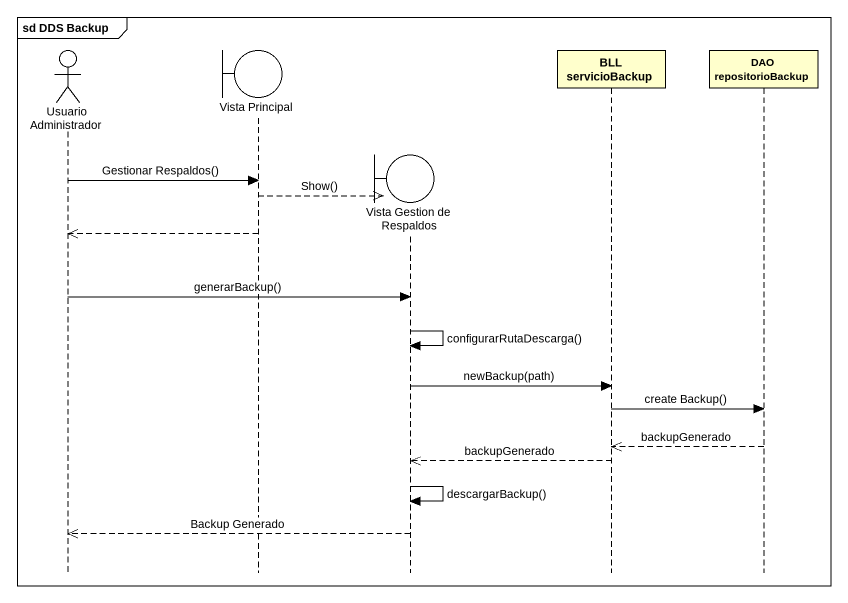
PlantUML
@startuml
mainframe sd DDS Backup
hide footbox
actor "Usuario Administrador" as Usuario_Administrador
boundary "Vista Principal" as Vista_Principal
boundary "Vista Gestion de Respaldos" as Vista_Gestion_de_Respaldos
participant "BLL servicioBackup" as BLL_servicioBackup
participant "DAO repositorioBackup" as DAO_repositorioBackup

Usuario_Administrador -> Vista_Principal : Gestionar Respaldos()
Vista_Principal -->> Vista_Gestion_de_Respaldos ** : Show()
Vista_Principal -->> Usuario_Administrador
Usuario_Administrador -> Vista_Gestion_de_Respaldos : generarBackup()
Vista_Gestion_de_Respaldos -> Vista_Gestion_de_Respaldos : configurarRutaDescarga()
Vista_Gestion_de_Respaldos -> BLL_servicioBackup : newBackup(path)
BLL_servicioBackup -> DAO_repositorioBackup : create Backup()
DAO_repositorioBackup -->> BLL_servicioBackup : backupGenerado
BLL_servicioBackup -->> Vista_Gestion_de_Respaldos : backupGenerado
Vista_Gestion_de_Respaldos -> Vista_Gestion_de_Respaldos : descargarBackup()
Vista_Gestion_de_Respaldos -->> Usuario_Administrador : Backup Generado
@enduml
